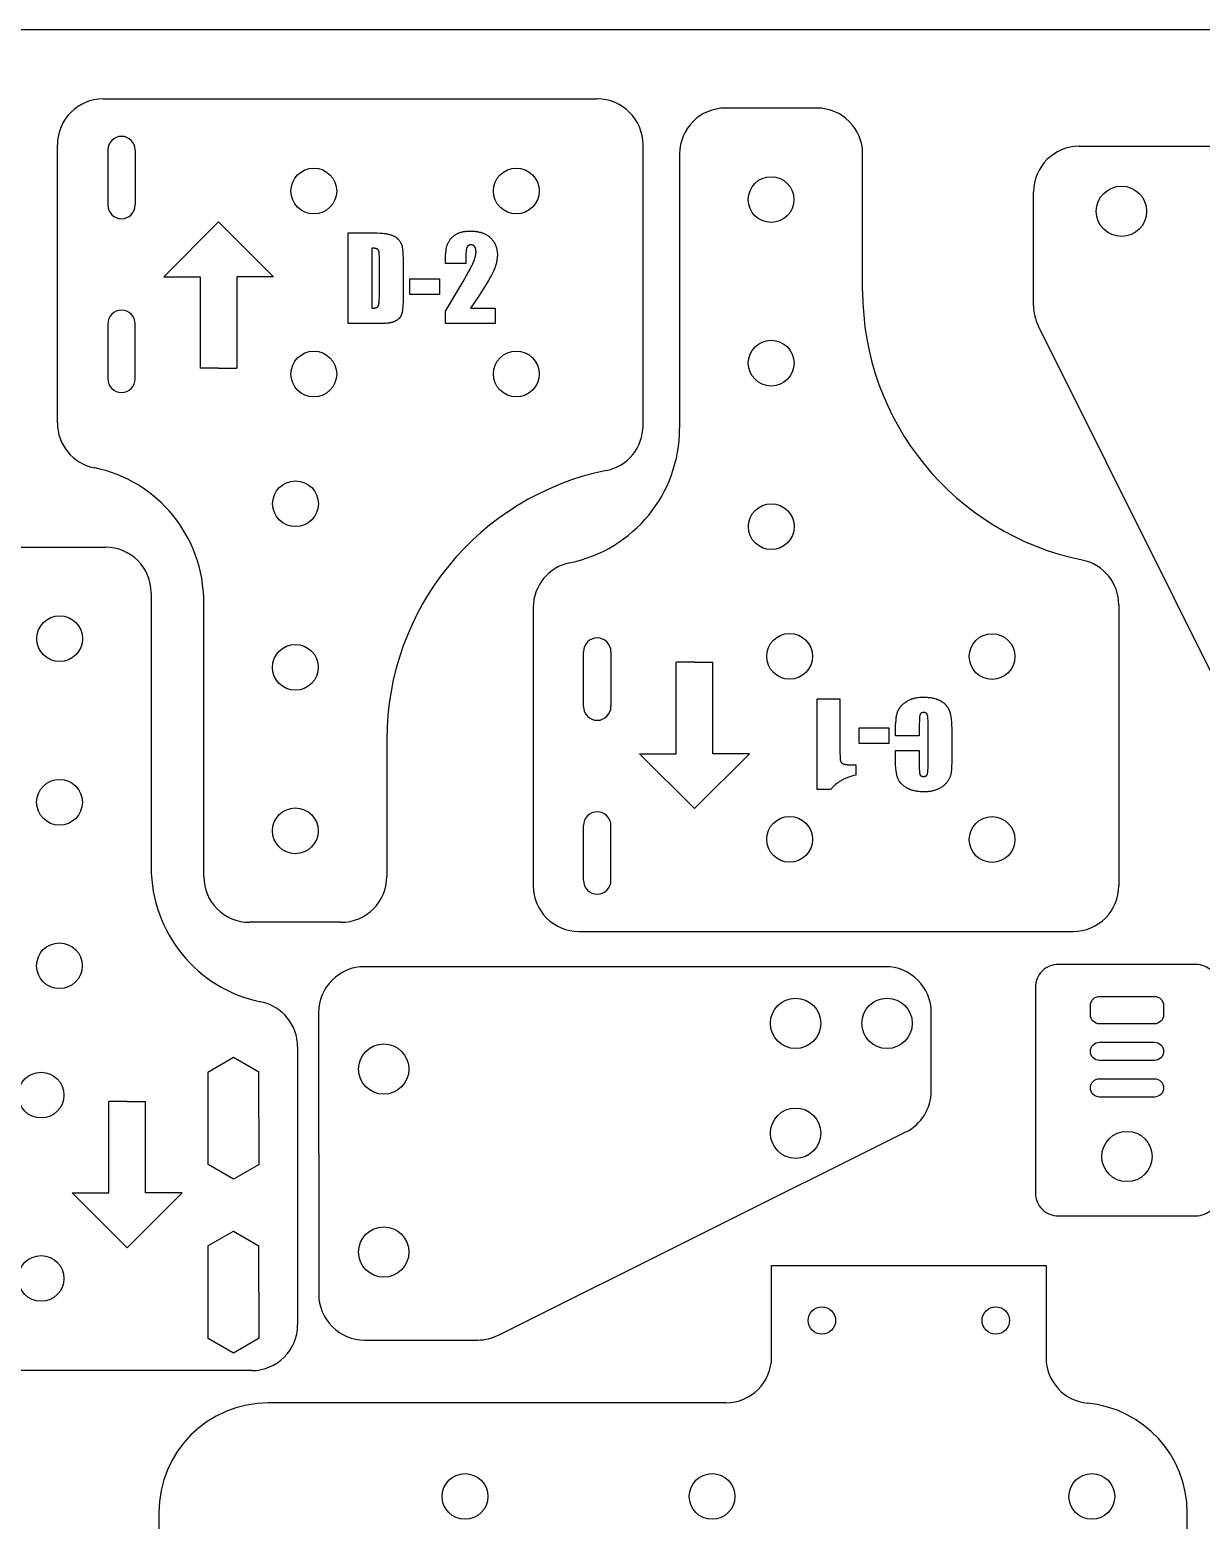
# Model space of a CAD drawing. Header units: millimetres. Extents: x 169 to 969, y 234 to 834.
# Drawn here: x 714.5 to 842.5, y 670.8 to 833.8 of the extents above; entities that cross this region are included whole.
import ezdxf

# ---------------------------------------------------------------- set-up
doc = ezdxf.new("R2010")
doc.units = ezdxf.units.MM
doc.header["$MEASUREMENT"] = 0
for name, color, linetype, true_color in [('標籤', 18, 'Continuous', 0x000000), ('標籤$切斷線', 1, 'Continuous', 0xff0000), ('邊框空跑', 4, 'Continuous', 0x00ffff), ('零件切斷線', 5, 'Continuous', 0x0000ff)]:
    doc.layers.add(name, color=color, linetype=linetype, true_color=true_color)

msp = doc.modelspace()

# ---------------------------------------------------------------- linework, layer by layer
at = {"layer": '標籤'}
for p, q in [((735.11, 812.76), (729.11, 806.76)), ((735.11, 812.76), (741.11, 806.76)), ((729.11, 806.76), (733.11, 806.76)), ((733.11, 806.76), (733.11, 796.76)), ((737.11, 806.76), (737.11, 796.76)), ((741.11, 806.76), (737.11, 806.76)), ((735.11, 796.76), (733.11, 796.76)), ((735.11, 796.76), (737.11, 796.76)), ((787.11, 764.63), (785.11, 764.63)), ((785.11, 754.63), (785.11, 764.63)), ((787.11, 764.63), (789.11, 764.63)), ((789.11, 754.63), (789.11, 764.63)), ((787.11, 748.63), (781.11, 754.63)), ((781.11, 754.63), (785.11, 754.63)), ((787.11, 748.63), (793.11, 754.63)), ((793.11, 754.63), (789.11, 754.63)), ((723.11, 706.63), (723.11, 716.63)), ((725.11, 716.63), (723.11, 716.63)), ((725.11, 716.63), (727.11, 716.63)), ((727.11, 706.63), (727.11, 716.63)), ((719.11, 706.63), (723.11, 706.63)), ((725.11, 700.63), (719.11, 706.63)), ((725.11, 700.63), (731.11, 706.63)), ((731.11, 706.63), (727.11, 706.63))]:
    msp.add_line(p, q, dxfattribs=at)
for points in [[(749.25, 811.58), (751.19, 811.58), (752.06, 811.57), (752.43, 811.55), (752.77, 811.53), (753.07, 811.51), (753.21, 811.49), (753.33, 811.48), (753.45, 811.46), (753.56, 811.44), (753.65, 811.43), (753.7, 811.41), (753.74, 811.4), (753.82, 811.38), (753.9, 811.36), (753.98, 811.33), (754.05, 811.3), (754.12, 811.28), (754.19, 811.24), (754.23, 811.23), (754.26, 811.21), (754.29, 811.19), (754.33, 811.18), (754.36, 811.16), (754.39, 811.14), (754.42, 811.12), (754.45, 811.1), (754.48, 811.08), (754.5, 811.06), (754.53, 811.04), (754.56, 811.02), (754.58, 811), (754.61, 810.98), (754.63, 810.96), (754.66, 810.93), (754.68, 810.91), (754.71, 810.89), (754.73, 810.86), (754.75, 810.84), (754.79, 810.79), (754.83, 810.74), (754.87, 810.69), (754.91, 810.64), (754.94, 810.59), (754.97, 810.53), (755, 810.48), (755.03, 810.42), (755.04, 810.4), (755.06, 810.37), (755.07, 810.34), (755.08, 810.31), (755.09, 810.29), (755.1, 810.26), (755.11, 810.23), (755.12, 810.2), (755.13, 810.17), (755.14, 810.14), (755.15, 810.11), (755.16, 810.08), (755.16, 810.05), (755.17, 810.02), (755.18, 809.96), (755.19, 809.9), (755.2, 809.83), (755.21, 809.75), (755.22, 809.67), (755.24, 809.47), (755.25, 809.25), (755.26, 808.72), (755.27, 808.07), (755.27, 804.59), (755.26, 803.98), (755.25, 803.71), (755.24, 803.47), (755.22, 803.26), (755.21, 803.17), (755.2, 803.08), (755.19, 803), (755.17, 802.93), (755.17, 802.89), (755.16, 802.86), (755.15, 802.83), (755.14, 802.8), (755.13, 802.74), (755.11, 802.69), (755.09, 802.64), (755.08, 802.61), (755.07, 802.59), (755.06, 802.56), (755.05, 802.54), (755.03, 802.51), (755.02, 802.49), (755.01, 802.47), (755, 802.44), (754.98, 802.42), (754.97, 802.4), (754.96, 802.38), (754.94, 802.35), (754.93, 802.33), (754.91, 802.31), (754.9, 802.29), (754.88, 802.27), (754.86, 802.25), (754.85, 802.23), (754.83, 802.21), (754.81, 802.2), (754.8, 802.18), (754.78, 802.16), (754.76, 802.14), (754.74, 802.13), (754.72, 802.11), (754.7, 802.09), (754.66, 802.06), (754.62, 802.03), (754.58, 802), (754.53, 801.98), (754.49, 801.95), (754.44, 801.92), (754.4, 801.9), (754.35, 801.88), (754.3, 801.86), (754.25, 801.84), (754.2, 801.82), (754.15, 801.8), (754.09, 801.78), (754.04, 801.77), (753.98, 801.75), (753.92, 801.74), (753.86, 801.73), (753.8, 801.71), (753.73, 801.7), (753.66, 801.69), (753.51, 801.68), (753.34, 801.66), (753.16, 801.65), (752.96, 801.64), (752.53, 801.64), (749.25, 801.64)], [(765.33, 803.32), (765.33, 801.64), (759.91, 801.64), (759.92, 803.02), (761.84, 806.25), (762.43, 807.3), (762.64, 807.68), (762.72, 807.83), (762.78, 807.96), (762.89, 808.19), (762.98, 808.41), (763.02, 808.51), (763.06, 808.61), (763.09, 808.71), (763.12, 808.81), (763.15, 808.9), (763.17, 808.98), (763.19, 809.07), (763.21, 809.15), (763.21, 809.19), (763.22, 809.23), (763.23, 809.27), (763.23, 809.3), (763.23, 809.34), (763.23, 809.37), (763.24, 809.41), (763.24, 809.44), (763.24, 809.49), (763.23, 809.54), (763.23, 809.59), (763.23, 809.63), (763.22, 809.68), (763.22, 809.72), (763.21, 809.76), (763.2, 809.8), (763.2, 809.82), (763.19, 809.83), (763.19, 809.85), (763.18, 809.87), (763.18, 809.89), (763.17, 809.9), (763.17, 809.92), (763.16, 809.94), (763.15, 809.95), (763.15, 809.97), (763.14, 809.98), (763.13, 810), (763.12, 810.01), (763.12, 810.02), (763.11, 810.04), (763.1, 810.05), (763.09, 810.06), (763.08, 810.07), (763.07, 810.09), (763.06, 810.1), (763.05, 810.11), (763.04, 810.12), (763.03, 810.13), (763.02, 810.14), (763.01, 810.15), (763, 810.16), (762.99, 810.16), (762.98, 810.17), (762.97, 810.18), (762.95, 810.19), (762.94, 810.19), (762.93, 810.2), (762.92, 810.21), (762.9, 810.21), (762.89, 810.22), (762.88, 810.22), (762.86, 810.23), (762.85, 810.23), (762.83, 810.23), (762.82, 810.24), (762.8, 810.24), (762.79, 810.24), (762.77, 810.25), (762.75, 810.25), (762.74, 810.25), (762.72, 810.25), (762.7, 810.25), (762.69, 810.25), (762.67, 810.25), (762.65, 810.25), (762.64, 810.25), (762.62, 810.25), (762.6, 810.25), (762.59, 810.24), (762.57, 810.24), (762.56, 810.24), (762.54, 810.23), (762.53, 810.23), (762.51, 810.22), (762.5, 810.22), (762.48, 810.21), (762.47, 810.21), (762.46, 810.2), (762.44, 810.2), (762.44, 810.19), (762.43, 810.19), (762.43, 810.18), (762.42, 810.18), (762.41, 810.18), (762.41, 810.17), (762.4, 810.17), (762.4, 810.16), (762.38, 810.16), (762.37, 810.15), (762.36, 810.14), (762.35, 810.13), (762.34, 810.12), (762.33, 810.1), (762.32, 810.09), (762.31, 810.08), (762.3, 810.07), (762.29, 810.06), (762.28, 810.04), (762.27, 810.03), (762.27, 810.02), (762.26, 810.02), (762.26, 810.01), (762.26, 810), (762.25, 809.98), (762.24, 809.97), (762.23, 809.95), (762.23, 809.93), (762.22, 809.91), (762.21, 809.89), (762.21, 809.87), (762.2, 809.85), (762.2, 809.83), (762.19, 809.8), (762.18, 809.75), (762.17, 809.7), (762.16, 809.64), (762.16, 809.58), (762.15, 809.52), (762.15, 809.45), (762.14, 809.31), (762.14, 809.15), (762.14, 808.2), (759.91, 808.2), (759.91, 808.56), (759.91, 808.96), (759.92, 809.14), (759.93, 809.31), (759.94, 809.46), (759.96, 809.61), (759.97, 809.75), (759.99, 809.87), (760.01, 809.93), (760.02, 809.99), (760.03, 810.05), (760.05, 810.11), (760.07, 810.17), (760.09, 810.23), (760.12, 810.29), (760.14, 810.35), (760.17, 810.41), (760.2, 810.47), (760.23, 810.52), (760.26, 810.58), (760.3, 810.64), (760.34, 810.7), (760.38, 810.76), (760.42, 810.82), (760.46, 810.87), (760.5, 810.93), (760.55, 810.98), (760.6, 811.03), (760.65, 811.08), (760.7, 811.13), (760.75, 811.18), (760.8, 811.22), (760.86, 811.27), (760.92, 811.31), (760.98, 811.35), (761.04, 811.39), (761.1, 811.42), (761.16, 811.46), (761.23, 811.49), (761.29, 811.52), (761.36, 811.55), (761.43, 811.57), (761.5, 811.6), (761.57, 811.62), (761.65, 811.64), (761.73, 811.66), (761.8, 811.68), (761.88, 811.7), (761.97, 811.71), (762.05, 811.72), (762.13, 811.73), (762.22, 811.74), (762.31, 811.75), (762.4, 811.75), (762.49, 811.76), (762.58, 811.76), (762.77, 811.75), (762.94, 811.75), (763.03, 811.74), (763.11, 811.73), (763.19, 811.72), (763.28, 811.71), (763.36, 811.7), (763.44, 811.69), (763.51, 811.67), (763.59, 811.65), (763.66, 811.64), (763.74, 811.62), (763.81, 811.6), (763.88, 811.57), (763.95, 811.55), (764.02, 811.52), (764.08, 811.5), (764.15, 811.47), (764.21, 811.44), (764.27, 811.41), (764.33, 811.38), (764.39, 811.34), (764.45, 811.31), (764.51, 811.27), (764.56, 811.23), (764.61, 811.2), (764.67, 811.15), (764.72, 811.11), (764.77, 811.07), (764.82, 811.02), (764.86, 810.98), (764.91, 810.93), (764.95, 810.88), (764.99, 810.83), (765.03, 810.78), (765.07, 810.73), (765.11, 810.68), (765.15, 810.63), (765.18, 810.58), (765.21, 810.53), (765.25, 810.47), (765.28, 810.42), (765.3, 810.36), (765.33, 810.31), (765.36, 810.25), (765.38, 810.19), (765.4, 810.13), (765.43, 810.07), (765.45, 810.01), (765.46, 809.95), (765.48, 809.89), (765.5, 809.83), (765.51, 809.77), (765.52, 809.7), (765.53, 809.64), (765.54, 809.57), (765.55, 809.51), (765.56, 809.44), (765.56, 809.37), (765.57, 809.31), (765.57, 809.24), (765.57, 809.17), (765.57, 809.06), (765.56, 808.95), (765.56, 808.84), (765.54, 808.73), (765.53, 808.62), (765.51, 808.51), (765.49, 808.4), (765.46, 808.29), (765.44, 808.18), (765.4, 808.06), (765.37, 807.95), (765.33, 807.83), (765.29, 807.72), (765.24, 807.6), (765.2, 807.48), (765.15, 807.36), (765.09, 807.23), (765.01, 807.09), (764.93, 806.93), (764.83, 806.75), (764.59, 806.35), (764.3, 805.88), (763.57, 804.73), (762.64, 803.32)], [(751.84, 809.89), (751.84, 803.32), (751.91, 803.32), (751.97, 803.33), (752.04, 803.33), (752.1, 803.34), (752.13, 803.34), (752.15, 803.35), (752.18, 803.35), (752.21, 803.35), (752.23, 803.36), (752.26, 803.37), (752.28, 803.37), (752.3, 803.38), (752.32, 803.39), (752.34, 803.39), (752.36, 803.4), (752.37, 803.41), (752.38, 803.41), (752.39, 803.42), (752.4, 803.42), (752.41, 803.42), (752.42, 803.43), (752.43, 803.43), (752.44, 803.44), (752.44, 803.44), (752.45, 803.45), (752.46, 803.45), (752.47, 803.46), (752.47, 803.47), (752.48, 803.47), (752.49, 803.48), (752.49, 803.48), (752.5, 803.49), (752.51, 803.5), (752.51, 803.5), (752.52, 803.51), (752.52, 803.51), (752.53, 803.52), (752.53, 803.53), (752.54, 803.53), (752.54, 803.54), (752.55, 803.55), (752.55, 803.56), (752.55, 803.56), (752.56, 803.57), (752.56, 803.58), (752.57, 803.59), (752.57, 803.6), (752.57, 803.61), (752.58, 803.62), (752.58, 803.64), (752.59, 803.66), (752.6, 803.68), (752.6, 803.71), (752.61, 803.74), (752.62, 803.76), (752.63, 803.83), (752.64, 803.89), (752.65, 803.97), (752.65, 804.05), (752.66, 804.13), (752.67, 804.32), (752.68, 804.53), (752.68, 804.77), (752.68, 808.65), (752.68, 808.96), (752.67, 809.21), (752.66, 809.31), (752.65, 809.39), (752.65, 809.43), (752.65, 809.46), (752.64, 809.49), (752.64, 809.51), (752.64, 809.52), (752.63, 809.53), (752.63, 809.54), (752.63, 809.55), (752.62, 809.57), (752.62, 809.58), (752.61, 809.59), (752.61, 809.6), (752.61, 809.61), (752.6, 809.62), (752.6, 809.63), (752.59, 809.64), (752.59, 809.65), (752.58, 809.66), (752.57, 809.67), (752.57, 809.68), (752.56, 809.69), (752.56, 809.69), (752.55, 809.7), (752.54, 809.71), (752.54, 809.72), (752.53, 809.73), (752.52, 809.73), (752.51, 809.74), (752.5, 809.75), (752.5, 809.76), (752.49, 809.76), (752.48, 809.77), (752.47, 809.78), (752.46, 809.78), (752.45, 809.79), (752.44, 809.79), (752.43, 809.8), (752.43, 809.8), (752.42, 809.81), (752.41, 809.81), (752.4, 809.82), (752.39, 809.82), (752.38, 809.83), (752.36, 809.83), (752.35, 809.83), (752.34, 809.84), (752.32, 809.84), (752.31, 809.85), (752.29, 809.85), (752.27, 809.85), (752.24, 809.86), (752.2, 809.87), (752.17, 809.87), (752.13, 809.88), (752.08, 809.88), (752.04, 809.88), (751.94, 809.89)], [(759.25, 806.52), (759.25, 804.83), (755.99, 804.83), (755.99, 806.52)], [(809.09, 754.97), (811.68, 754.97), (811.68, 753.26), (811.68, 753.08), (811.68, 752.92), (811.69, 752.78), (811.7, 752.65), (811.71, 752.6), (811.71, 752.54), (811.72, 752.5), (811.73, 752.45), (811.73, 752.43), (811.74, 752.42), (811.74, 752.4), (811.74, 752.38), (811.75, 752.37), (811.75, 752.35), (811.76, 752.34), (811.76, 752.34), (811.76, 752.33), (811.76, 752.33), (811.77, 752.32), (811.77, 752.31), (811.77, 752.31), (811.78, 752.3), (811.78, 752.3), (811.78, 752.29), (811.79, 752.29), (811.79, 752.28), (811.79, 752.28), (811.8, 752.27), (811.8, 752.27), (811.8, 752.26), (811.81, 752.26), (811.81, 752.25), (811.82, 752.25), (811.82, 752.25), (811.82, 752.24), (811.83, 752.24), (811.83, 752.23), (811.84, 752.23), (811.84, 752.22), (811.85, 752.22), (811.85, 752.22), (811.86, 752.21), (811.86, 752.21), (811.87, 752.21), (811.87, 752.2), (811.88, 752.2), (811.88, 752.2), (811.89, 752.19), (811.9, 752.19), (811.9, 752.19), (811.91, 752.18), (811.91, 752.18), (811.92, 752.18), (811.93, 752.18), (811.93, 752.17), (811.94, 752.17), (811.95, 752.17), (811.96, 752.16), (811.98, 752.16), (811.99, 752.16), (812.01, 752.15), (812.02, 752.15), (812.04, 752.15), (812.05, 752.15), (812.07, 752.14), (812.09, 752.14), (812.1, 752.14), (812.12, 752.14), (812.14, 752.14), (812.16, 752.14), (812.18, 752.14), (812.2, 752.14), (812.22, 752.14), (812.24, 752.15), (812.25, 752.15), (812.27, 752.15), (812.29, 752.16), (812.3, 752.16), (812.32, 752.16), (812.34, 752.17), (812.34, 752.17), (812.35, 752.17), (812.36, 752.18), (812.37, 752.18), (812.37, 752.18), (812.38, 752.18), (812.39, 752.19), (812.39, 752.19), (812.4, 752.19), (812.41, 752.2), (812.41, 752.2), (812.42, 752.2), (812.43, 752.21), (812.43, 752.21), (812.44, 752.22), (812.44, 752.22), (812.45, 752.23), (812.46, 752.23), (812.46, 752.23), (812.47, 752.24), (812.47, 752.24), (812.48, 752.25), (812.48, 752.25), (812.49, 752.26), (812.49, 752.26), (812.5, 752.27), (812.5, 752.27), (812.51, 752.28), (812.51, 752.28), (812.51, 752.29), (812.52, 752.3), (812.52, 752.3), (812.53, 752.31), (812.53, 752.31), (812.53, 752.32), (812.54, 752.33), (812.54, 752.33), (812.54, 752.34), (812.55, 752.35), (812.55, 752.35), (812.55, 752.36), (812.56, 752.37), (812.56, 752.38), (812.57, 752.4), (812.57, 752.41), (812.58, 752.43), (812.58, 752.45), (812.59, 752.47), (812.59, 752.51), (812.6, 752.56), (812.61, 752.61), (812.62, 752.67), (812.62, 752.73), (812.63, 752.86), (812.64, 753.01), (812.64, 753.17), (812.64, 753.35), (812.64, 757.96), (812.64, 758.14), (812.64, 758.29), (812.63, 758.44), (812.62, 758.56), (812.62, 758.62), (812.61, 758.67), (812.6, 758.72), (812.59, 758.77), (812.59, 758.79), (812.59, 758.81), (812.58, 758.83), (812.58, 758.85), (812.57, 758.86), (812.57, 758.88), (812.56, 758.89), (812.56, 758.91), (812.55, 758.91), (812.55, 758.92), (812.55, 758.93), (812.54, 758.93), (812.54, 758.94), (812.54, 758.95), (812.53, 758.95), (812.53, 758.96), (812.53, 758.97), (812.52, 758.97), (812.52, 758.98), (812.51, 758.98), (812.51, 758.99), (812.51, 758.99), (812.5, 759), (812.5, 759), (812.49, 759.01), (812.49, 759.01), (812.48, 759.02), (812.48, 759.02), (812.47, 759.03), (812.47, 759.03), (812.46, 759.04), (812.46, 759.04), (812.45, 759.05), (812.45, 759.05), (812.44, 759.06), (812.44, 759.06), (812.43, 759.06), (812.42, 759.07), (812.42, 759.07), (812.41, 759.07), (812.41, 759.08), (812.4, 759.08), (812.39, 759.08), (812.39, 759.09), (812.38, 759.09), (812.37, 759.09), (812.37, 759.1), (812.36, 759.1), (812.35, 759.1), (812.34, 759.1), (812.33, 759.11), (812.31, 759.11), (812.3, 759.12), (812.28, 759.12), (812.27, 759.12), (812.25, 759.12), (812.23, 759.13), (812.21, 759.13), (812.2, 759.13), (812.18, 759.13), (812.16, 759.13), (812.14, 759.13), (812.12, 759.13), (812.1, 759.13), (812.09, 759.13), (812.07, 759.12), (812.05, 759.12), (812.04, 759.12), (812.02, 759.11), (812.01, 759.11), (811.99, 759.11), (811.99, 759.1), (811.98, 759.1), (811.97, 759.1), (811.96, 759.1), (811.96, 759.09), (811.95, 759.09), (811.94, 759.09), (811.94, 759.09), (811.93, 759.08), (811.93, 759.08), (811.92, 759.08), (811.91, 759.07), (811.91, 759.07), (811.9, 759.07), (811.9, 759.06), (811.89, 759.06), (811.88, 759.05), (811.88, 759.05), (811.87, 759.05), (811.87, 759.04), (811.86, 759.04), (811.86, 759.03), (811.85, 759.03), (811.85, 759.02), (811.84, 759.02), (811.84, 759.01), (811.83, 759.01), (811.83, 759), (811.82, 759), (811.82, 758.99), (811.82, 758.99), (811.81, 758.98), (811.81, 758.98), (811.8, 758.97), (811.8, 758.96), (811.8, 758.96), (811.79, 758.95), (811.79, 758.95), (811.79, 758.94), (811.78, 758.93), (811.78, 758.93), (811.78, 758.92), (811.77, 758.91), (811.77, 758.91), (811.77, 758.9), (811.77, 758.89), (811.76, 758.88), (811.75, 758.86), (811.75, 758.84), (811.74, 758.82), (811.74, 758.8), (811.74, 758.78), (811.73, 758.76), (811.72, 758.71), (811.72, 758.65), (811.71, 758.6), (811.7, 758.53), (811.69, 758.39), (811.69, 758.23), (811.68, 757.86), (811.68, 756.6), (809.09, 756.6), (809.09, 756.99), (809.09, 757.36), (809.1, 757.71), (809.12, 758.03), (809.14, 758.31), (809.16, 758.45), (809.17, 758.58), (809.19, 758.7), (809.21, 758.81), (809.23, 758.91), (809.26, 759.01), (809.27, 759.06), (809.28, 759.1), (809.29, 759.15), (809.31, 759.19), (809.32, 759.23), (809.34, 759.27), (809.35, 759.31), (809.37, 759.35), (809.39, 759.39), (809.41, 759.43), (809.43, 759.47), (809.45, 759.5), (809.47, 759.54), (809.5, 759.58), (809.52, 759.62), (809.55, 759.65), (809.57, 759.69), (809.6, 759.73), (809.63, 759.76), (809.66, 759.8), (809.69, 759.83), (809.72, 759.87), (809.76, 759.9), (809.79, 759.94), (809.82, 759.97), (809.86, 760.01), (809.9, 760.04), (809.94, 760.07), (809.98, 760.11), (810.02, 760.14), (810.1, 760.2), (810.19, 760.27), (810.28, 760.33), (810.33, 760.36), (810.37, 760.39), (810.42, 760.41), (810.47, 760.44), (810.52, 760.47), (810.57, 760.49), (810.62, 760.52), (810.67, 760.54), (810.73, 760.56), (810.78, 760.58), (810.83, 760.61), (810.89, 760.62), (810.94, 760.64), (811, 760.66), (811.06, 760.68), (811.12, 760.69), (811.17, 760.71), (811.23, 760.72), (811.29, 760.74), (811.35, 760.75), (811.47, 760.77), (811.6, 760.79), (811.73, 760.8), (811.86, 760.81), (811.99, 760.81), (812.13, 760.82), (812.27, 760.81), (812.41, 760.81), (812.54, 760.8), (812.67, 760.79), (812.8, 760.78), (812.93, 760.76), (813.05, 760.74), (813.17, 760.71), (813.29, 760.69), (813.4, 760.65), (813.51, 760.62), (813.56, 760.6), (813.62, 760.58), (813.67, 760.56), (813.72, 760.54), (813.77, 760.52), (813.82, 760.5), (813.87, 760.48), (813.92, 760.45), (813.96, 760.43), (814.01, 760.4), (814.06, 760.38), (814.1, 760.35), (814.15, 760.32), (814.19, 760.3), (814.23, 760.27), (814.27, 760.24), (814.31, 760.21), (814.35, 760.18), (814.39, 760.15), (814.43, 760.12), (814.46, 760.08), (814.5, 760.05), (814.53, 760.02), (814.56, 759.98), (814.6, 759.95), (814.63, 759.91), (814.66, 759.88), (814.69, 759.84), (814.71, 759.8), (814.74, 759.77), (814.77, 759.73), (814.79, 759.69), (814.82, 759.65), (814.84, 759.61), (814.86, 759.57), (814.88, 759.53), (814.91, 759.48), (814.92, 759.44), (814.94, 759.4), (814.96, 759.35), (814.98, 759.31), (814.99, 759.26), (815.01, 759.22), (815.02, 759.17), (815.05, 759.07), (815.07, 758.97), (815.1, 758.86), (815.12, 758.74), (815.14, 758.62), (815.16, 758.49), (815.17, 758.35), (815.2, 758.07), (815.22, 757.76), (815.23, 757.43), (815.23, 757.08), (815.23, 754.17), (815.23, 753.67), (815.22, 753.23), (815.2, 753.04), (815.19, 752.86), (815.18, 752.7), (815.16, 752.56), (815.15, 752.49), (815.14, 752.42), (815.12, 752.36), (815.1, 752.29), (815.08, 752.23), (815.06, 752.16), (815.04, 752.1), (815.01, 752.03), (814.98, 751.97), (814.95, 751.9), (814.92, 751.84), (814.88, 751.77), (814.85, 751.71), (814.81, 751.65), (814.76, 751.59), (814.72, 751.52), (814.69, 751.49), (814.67, 751.46), (814.65, 751.43), (814.62, 751.4), (814.6, 751.37), (814.57, 751.34), (814.54, 751.32), (814.52, 751.29), (814.49, 751.26), (814.46, 751.23), (814.4, 751.18), (814.34, 751.13), (814.28, 751.08), (814.21, 751.03), (814.15, 750.98), (814.08, 750.94), (814.01, 750.9), (813.93, 750.85), (813.86, 750.81), (813.78, 750.78), (813.7, 750.74), (813.62, 750.71), (813.53, 750.67), (813.45, 750.64), (813.36, 750.61), (813.27, 750.59), (813.18, 750.57), (813.09, 750.54), (813, 750.53), (812.9, 750.51), (812.81, 750.49), (812.71, 750.48), (812.61, 750.47), (812.51, 750.46), (812.41, 750.46), (812.31, 750.46), (812.2, 750.45), (812.06, 750.46), (811.92, 750.46), (811.78, 750.47), (811.65, 750.48), (811.52, 750.5), (811.4, 750.52), (811.27, 750.54), (811.15, 750.56), (811.04, 750.59), (810.98, 750.61), (810.92, 750.63), (810.87, 750.64), (810.81, 750.66), (810.76, 750.68), (810.7, 750.7), (810.65, 750.72), (810.6, 750.74), (810.55, 750.77), (810.5, 750.79), (810.45, 750.82), (810.4, 750.84), (810.35, 750.87), (810.31, 750.89), (810.21, 750.95), (810.13, 751.01), (810.08, 751.04), (810.04, 751.07), (810, 751.1), (809.96, 751.13), (809.93, 751.16), (809.89, 751.19), (809.85, 751.22), (809.82, 751.25), (809.78, 751.29), (809.75, 751.32), (809.72, 751.35), (809.69, 751.39), (809.66, 751.42), (809.63, 751.46), (809.6, 751.49), (809.57, 751.53), (809.55, 751.56), (809.52, 751.6), (809.5, 751.64), (809.47, 751.68), (809.45, 751.71), (809.43, 751.75), (809.41, 751.79), (809.39, 751.83), (809.37, 751.87), (809.36, 751.91), (809.34, 751.95), (809.32, 751.99), (809.31, 752.03), (809.3, 752.07), (809.28, 752.12), (809.27, 752.17), (809.24, 752.26), (809.22, 752.36), (809.2, 752.47), (809.18, 752.58), (809.16, 752.7), (809.15, 752.83), (809.13, 752.96), (809.12, 753.1), (809.1, 753.38), (809.09, 753.7), (809.09, 754.03)], [(800.53, 750.7), (800.53, 760.63), (803, 760.63), (803, 755.28), (803.01, 754.75), (803.02, 754.35), (803.03, 754.19), (803.04, 754.06), (803.04, 754), (803.05, 753.95), (803.05, 753.93), (803.05, 753.91), (803.06, 753.9), (803.06, 753.88), (803.06, 753.87), (803.07, 753.85), (803.07, 753.84), (803.08, 753.82), (803.08, 753.81), (803.09, 753.8), (803.1, 753.78), (803.1, 753.77), (803.11, 753.76), (803.12, 753.75), (803.12, 753.73), (803.13, 753.72), (803.14, 753.71), (803.15, 753.7), (803.16, 753.69), (803.17, 753.68), (803.18, 753.66), (803.19, 753.65), (803.2, 753.64), (803.21, 753.63), (803.22, 753.62), (803.23, 753.61), (803.24, 753.6), (803.26, 753.59), (803.27, 753.58), (803.28, 753.58), (803.3, 753.57), (803.31, 753.56), (803.33, 753.55), (803.34, 753.54), (803.36, 753.53), (803.37, 753.53), (803.38, 753.52), (803.39, 753.52), (803.4, 753.52), (803.41, 753.51), (803.42, 753.5), (803.44, 753.5), (803.47, 753.49), (803.49, 753.49), (803.51, 753.48), (803.54, 753.47), (803.59, 753.46), (803.65, 753.45), (803.71, 753.44), (803.78, 753.44), (803.85, 753.43), (803.93, 753.42), (804.1, 753.41), (804.29, 753.41), (804.5, 753.41), (804.75, 753.41), (804.75, 752.28), (804.53, 752.23), (804.42, 752.2), (804.31, 752.17), (804.2, 752.14), (804.1, 752.1), (804, 752.07), (803.89, 752.03), (803.79, 752), (803.7, 751.96), (803.6, 751.92), (803.51, 751.87), (803.41, 751.83), (803.32, 751.78), (803.23, 751.74), (803.15, 751.69), (803.06, 751.64), (802.98, 751.59), (802.89, 751.53), (802.81, 751.48), (802.74, 751.42), (802.66, 751.36), (802.58, 751.3), (802.51, 751.24), (802.44, 751.18), (802.37, 751.12), (802.3, 751.05), (802.23, 750.98), (802.17, 750.91), (802.1, 750.84), (802.04, 750.77), (801.98, 750.7)], [(805.11, 755.76), (805.11, 757.44), (808.37, 757.44), (808.37, 755.76)]]:
    msp.add_lwpolyline(points, close=True, dxfattribs=at)
at = {"layer": '標籤$切斷線'}
for p, q in [((733.94, 719.83), (736.73, 721.45)), ((736.73, 721.45), (739.52, 719.85)), ((736.74, 708.11), (733.95, 709.71)), ((739.53, 709.73), (736.74, 708.11)), ((733.94, 700.83), (736.73, 702.45)), ((736.73, 702.45), (739.52, 700.85)), ((736.74, 689.11), (733.95, 690.71)), ((739.53, 690.73), (736.74, 689.11))]:
    msp.add_line(p, q, dxfattribs=at)
for points in [[(722.99, 820.61), (722.99, 814.61)], [(725.99, 820.61), (725.99, 814.61)], [(722.99, 801.61), (722.99, 795.61)], [(725.99, 795.61), (725.99, 801.61)], [(774.99, 759.78), (774.99, 765.78)], [(777.99, 765.78), (777.99, 759.78)], [(774.99, 740.78), (774.99, 746.78)], [(777.99, 740.78), (777.99, 746.78)], [(733.95, 709.71), (733.95, 719.84)], [(739.53, 709.73), (739.52, 719.85)], [(733.95, 690.71), (733.95, 700.84)], [(739.53, 690.73), (739.52, 700.85)]]:
    msp.add_lwpolyline(points, dxfattribs=at)
for points in [[(838.38, 727.1), (838.38, 726.1, -0.414214), (837.38, 725.1), (831.38, 725.1, -0.414214), (830.38, 726.1), (830.38, 727.1, -0.414214), (831.38, 728.1), (837.38, 728.1, -0.414214)], [(831.38, 723.1), (837.38, 723.1, -1), (837.38, 721.1), (831.38, 721.1, -1)], [(837.38, 717.1), (831.38, 717.1, -1), (831.38, 719.1), (837.38, 719.1, -1)]]:
    msp.add_lwpolyline(points, format="xyb", close=True, dxfattribs=at)
for centre, radius in [((745.51, 816.13), 2.5), ((767.64, 816.14), 2.5), ((795.49, 815.2), 2.5), ((833.78, 813.92, 0.02), 2.75), ((745.51, 796.13), 2.5), ((767.64, 796.14), 2.5), ((795.5, 797.32), 2.5), ((743.51, 781.95), 2.5), ((795.51, 779.45), 2.5), ((717.74, 767.2), 2.5), ((797.51, 765.27), 2.5), ((819.64, 765.25), 2.5), ((743.5, 764.07), 2.5), ((717.72, 749.32), 2.5), ((743.49, 746.2), 2.5), ((797.51, 745.27), 2.5), ((819.64, 745.25), 2.5), ((717.71, 731.45), 2.5), ((798.16, 725.15, 0.02), 2.75), ((808.16, 725.15, 0.02), 2.75), ((753.16, 720.15, 0.02), 2.75), ((715.71, 717.31), 2.5), ((798.16, 713.15, 0.02), 2.75), ((834.38, 710.6), 2.75), ((753.16, 700.15, 0.02), 2.75), ((715.71, 697.27), 2.5), ((801.04, 692.68, -44), 1.5), ((820.04, 692.68, -44), 1.5), ((762.04, 673.44, -44), 2.5), ((789.04, 673.44, -44), 2.5), ((830.54, 673.44, -44), 2.5)]:
    msp.add_circle(centre, radius, dxfattribs=at)
for centre, start, end in [((724.49, 820.61), 0, 180), ((724.49, 814.61), 180, 0), ((724.49, 801.61), 0, 180), ((724.49, 795.61), 180, 0), ((776.49, 765.78), 0, 180), ((776.49, 759.78), 180, 0), ((776.49, 746.78), 0, 180), ((776.49, 740.78), 180, 0)]:
    msp.add_arc(centre, 1.5, start, end, dxfattribs=at)
at = {"layer": '邊框空跑'}
msp.add_lwpolyline([(969.11, 833.76), (169.11, 833.76), (169.11, 233.76), (969.11, 233.76)], close=True, dxfattribs=at)
at = {"layer": '零件切斷線'}
for p, q in [((722.49, 826.2), (776.49, 826.2)), ((800.49, 825.2), (790.49, 825.2)), ((717.49, 790.79), (717.49, 821.2)), ((785.49, 820.2), (785.49, 790.2)), ((829.17, 821.03, -0.02), (859.98, 821.03, -0.02)), ((824.17, 803.62, -0.02), (824.17, 816.03, -0.02)), ((712.74, 777.2), (722.74, 777.2)), ((727.74, 772.2), (727.74, 742.2)), ((733.49, 741.2), (733.49, 771.2)), ((769.49, 770.6), (769.49, 740.2)), ((748.49, 736.2), (738.49, 736.2)), ((774.49, 735.2), (828.49, 735.2)), ((743.74, 722.6), (743.74, 692.2)), ((795.54, 698.68, -44), (825.54, 698.68, -44)), ((795.54, 688.68, -44), (795.54, 698.68, -44)), ((825.54, 698.68, -44), (825.54, 688.61, -44)), ((738.74, 687.2), (684.74, 687.2)), ((790.59, 683.68, -44), (740.57, 683.68, -44)), ((728.57, 671.68, -44), (728.57, 567.83, -44)), ((840.96, 567.83, -44), (840.96, 671.68, -44))]:
    msp.add_line(p, q, dxfattribs=at)
for points in [[(781.49, 790.49), (781.49, 821.2)], [(805.49, 805.2), (805.49, 820.2)], [(824.69, 801.39), (846.9, 756.85)], [(833.49, 770.9), (833.49, 740.2)], [(753.49, 756.2), (753.49, 741.2)]]:
    msp.add_lwpolyline(points, dxfattribs=at)
for points in [[(824.38, 729.1), (824.38, 706.6, 0.414214), (826.88, 704.1), (841.88, 704.1, 0.414214), (844.38, 706.6), (844.38, 729.1, 0.414214), (841.88, 731.6), (826.88, 731.6, 0.414214)], [(807.11, 731.35), (751.04, 731.35), (751.04, 731.35, 0.414214), (746.04, 726.35), (746.05, 695.54, 0.414214), (751.05, 690.54), (763.45, 690.54, 0.116125), (765.68, 691.07), (810.22, 713.28), (810.22, 713.28, 0.28436), (812.99, 717.75), (812.99, 726.35, 0.414214), (807.99, 731.35)]]:
    msp.add_lwpolyline(points, format="xyb", close=True, dxfattribs=at)
for centre, radius, start, end in [((722.49, 821.2), 5, 90, 180), ((776.49, 821.2), 5, 0, 90), ((790.49, 820.2), 5, 90, 180), ((800.49, 820.2), 5, 0, 90), ((829.17, 816.03, -0.02), 5, 90.0102, 180.0102), ((835.49, 805.2), 30, 180, 258.463), ((829.17, 803.62, -0.02), 5, 180.0102, 206.5054), ((722.49, 790.79), 5, 180, 258.463), ((770.49, 790.2), 15, 281.537, 360), ((776.49, 790.49), 5, 281.537, 0), ((718.49, 771.2), 15, 0, 78.463), ((783.49, 756.2), 30, 101.537, 180), ((722.74, 772.2), 5, 0, 90), ((774.49, 770.6), 5, 101.537, 180), ((828.49, 770.9), 5, 0, 78.463), ((742.74, 742.2), 15, 180, 258.463), ((738.49, 741.2), 5, 180, 270), ((748.49, 741.2), 5, 270, 0), ((774.49, 740.2), 5, 180, 270), ((828.49, 740.2), 5, 270, 360), ((738.74, 722.6), 5, 0, 78.463), ((738.74, 692.2), 5, 270, 0), ((790.54, 688.68, -44), 5, 270, 0), ((830.54, 688.61, -44), 5, 180, 264.6615), ((740.57, 671.68, -44), 12, 90, 180), ((828.96, 671.68, -44), 12, 359.9988, 84.9342)]:
    msp.add_arc(centre, radius, start, end, dxfattribs=at)

doc.saveas('drawing.dxf')
